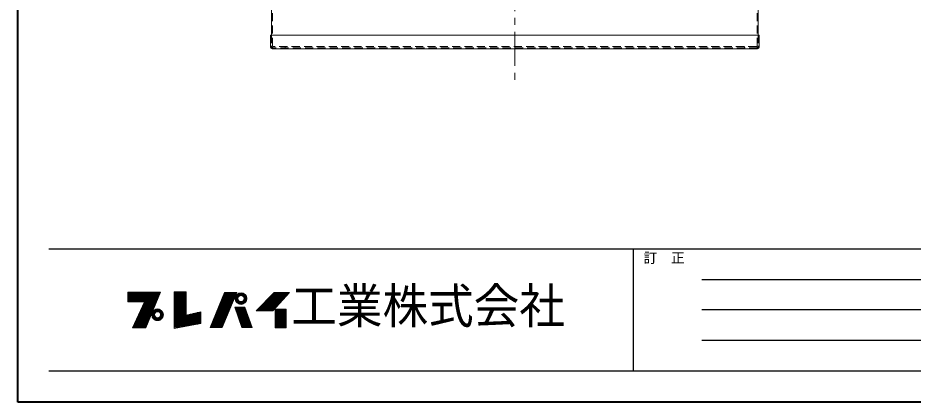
# Model space of a CAD drawing. Units: millimetres at full size, sheet at 1:10; details may follow other scales. Extents: x -2042 to 2008, y -1540 to 1270.
# Drawn here: x -2042 to -736, y -1540 to -980 of the extents above; entities that cross this region are included whole.
import ezdxf
from ezdxf.enums import TextEntityAlignment as Align

# ---------------------------------------------------------------- set-up
doc = ezdxf.new("R2010")
doc.units = ezdxf.units.MM
doc.header["$LTSCALE"] = 10
doc.linetypes.add('CHAIN1', pattern=[8, 5, -1, 1, -1])
doc.linetypes.add('DASHED1', pattern=[1.8, 1.2, -0.6])
doc.layers.add('0-0', color=4, linetype='Continuous', lineweight=9)
doc.styles.add('ＭＳ ゴシック', font='')
doc.styles.get('ＭＳ ゴシック').set_extended_font_data('MS Gothic')

msp = doc.modelspace()

# ---------------------------------------------------------------- linework, layer by layer
at = {"layer": '0-0', "color": 1, "lineweight": 40}
for p, q in [((-2042.11, -1539.59), (-2042.11, 1270.41)), ((2007.89, -1539.59), (-2042.11, -1539.59))]:
    msp.add_line(p, q, dxfattribs=at)
at = {"layer": '0-0', "linetype": 'CHAIN1'}
msp.add_line((-1317.11, -199.59), (-1317.11, -1074.59), dxfattribs=at)
at = {"layer": '0-0', "color": 7, "lineweight": 18}
for p, q in [((-1672.11, -272.79), (-1672.11, -1004.59)), ((-962.11, -272.79), (-962.11, -1004.59)), ((-1673.71, -1004.59), (-960.51, -1004.59)), ((-1673.71, -1021.99), (-1673.71, -1004.59)), ((-960.51, -1021.99), (-960.51, -1004.59)), ((-963.11, -1024.59), (-1671.11, -1024.59)), ((-1881.68, -1379.79), (-1834.27, -1379.79)), ((-1881.68, -1380.21), (-1834.45, -1380.21)), ((-1881.68, -1380.84), (-1834.71, -1380.84)), ((-1881.68, -1381.47), (-1834.97, -1381.47)), ((-1881.68, -1382.1), (-1835.23, -1382.1)), ((-1881.68, -1382.94), (-1835.57, -1382.94)), ((-1835.84, -1383.57), (-1881.68, -1383.57)), ((-1881.68, -1384.2), (-1836.1, -1384.2)), ((-1855.64, -1431.45), (-1834.01, -1379.16)), ((-1814.06, -1378.95), (-1814.06, -1432.08)), ((-1796.63, -1378.95), (-1814.06, -1378.95)), ((-1814.06, -1379.79), (-1796.63, -1379.79)), ((-1814.06, -1380.21), (-1796.63, -1380.21)), ((-1814.06, -1380.84), (-1796.63, -1380.84)), ((-1814.06, -1381.47), (-1796.63, -1381.47)), ((-1814.06, -1382.1), (-1796.63, -1382.1)), ((-1814.06, -1382.94), (-1796.63, -1382.94)), ((-1814.06, -1383.57), (-1796.63, -1383.57)), ((-1814.06, -1384.2), (-1796.63, -1384.2)), ((-1740.77, -1380), (-1761.77, -1431.03)), ((-1743.92, -1431.03), (-1722.71, -1380)), ((-1742.5, -1384.2), (-1724.46, -1384.2)), ((-1742.24, -1383.57), (-1724.2, -1383.57)), ((-1741.98, -1382.94), (-1723.93, -1382.94)), ((-1741.64, -1382.1), (-1723.58, -1382.1)), ((-1741.38, -1381.47), (-1723.34, -1381.47)), ((-1741.12, -1380.84), (-1723.06, -1380.84)), ((-1740.77, -1380), (-1722.71, -1380)), ((-1723.47, -1383.57), (-1709.78, -1383.57)), ((-1722.76, -1382.73), (-1710.48, -1382.73)), ((-1721.54, -1381.68), (-1711.7, -1381.68)), ((-1720.07, -1380.84), (-1713.17, -1380.84)), ((-1672.31, -1384.2), (-1649.75, -1384.2)), ((-1671.68, -1383.57), (-1649.17, -1383.57)), ((-1671.05, -1382.94), (-1648.58, -1382.94)), ((-1670.42, -1406.46), (-1645.85, -1380)), ((-1670.21, -1382.1), (-1647.8, -1382.1)), ((-1669.58, -1381.47), (-1647.22, -1381.47)), ((-1668.95, -1380.84), (-1646.63, -1380.84)), ((-1881.68, -1384.83), (-1836.36, -1384.83)), ((-1881.68, -1385.46), (-1836.62, -1385.46)), ((-1881.68, -1386.09), (-1836.88, -1386.09)), ((-1881.68, -1386.51), (-1837.05, -1386.51)), ((-1881.68, -1387.35), (-1837.4, -1387.35)), ((-1881.68, -1387.98), (-1837.66, -1387.98)), ((-1881.68, -1388.61), (-1837.92, -1388.61)), ((-1881.68, -1389.24), (-1838.18, -1389.24)), ((-1881.68, -1389.87), (-1838.44, -1389.87)), ((-1881.68, -1390.5), (-1838.7, -1390.5)), ((-1881.68, -1391.13), (-1838.96, -1391.13)), ((-1881.68, -1391.76), (-1839.22, -1391.76)), ((-1881.68, -1392.39), (-1839.48, -1392.39)), ((-1857.32, -1393.23), (-1881.68, -1393.23)), ((-1874.96, -1431.45), (-1857.32, -1393.23)), ((-1841.31, -1396.8), (-1858.97, -1396.8)), ((-1841.05, -1396.17), (-1858.68, -1396.17)), ((-1840.7, -1395.33), (-1858.29, -1395.33)), ((-1840.44, -1394.7), (-1858, -1394.7)), ((-1840.09, -1393.86), (-1857.61, -1393.86)), ((-1839.83, -1393.23), (-1857.32, -1393.23)), ((-1814.06, -1384.83), (-1796.63, -1384.83)), ((-1814.06, -1385.46), (-1796.63, -1385.46)), ((-1814.06, -1386.09), (-1796.63, -1386.09)), ((-1814.06, -1386.51), (-1796.63, -1386.51)), ((-1814.06, -1387.35), (-1796.63, -1387.35)), ((-1814.06, -1387.98), (-1796.63, -1387.98)), ((-1814.06, -1388.61), (-1796.63, -1388.61)), ((-1814.06, -1389.24), (-1796.63, -1389.24)), ((-1814.06, -1389.87), (-1796.63, -1389.87)), ((-1814.06, -1390.5), (-1796.63, -1390.5)), ((-1814.06, -1391.13), (-1796.63, -1391.13)), ((-1814.06, -1391.76), (-1796.63, -1391.76)), ((-1814.06, -1392.39), (-1796.63, -1392.39)), ((-1814.06, -1393.23), (-1796.63, -1393.23)), ((-1814.06, -1393.86), (-1796.63, -1393.86)), ((-1814.06, -1394.7), (-1796.63, -1394.7)), ((-1814.06, -1395.33), (-1796.63, -1395.33)), ((-1814.06, -1396.17), (-1796.63, -1396.17)), ((-1814.06, -1396.8), (-1796.63, -1396.8)), ((-1747.68, -1396.8), (-1729.69, -1396.8)), ((-1747.43, -1396.17), (-1729.43, -1396.17)), ((-1747.08, -1395.33), (-1729.08, -1395.33)), ((-1746.82, -1394.7), (-1728.82, -1394.7)), ((-1746.47, -1393.86), (-1728.47, -1393.86)), ((-1746.22, -1393.23), (-1728.21, -1393.23)), ((-1745.87, -1392.39), (-1727.86, -1392.39)), ((-1745.61, -1391.76), (-1727.6, -1391.76)), ((-1745.35, -1391.13), (-1727.34, -1391.13)), ((-1745.09, -1390.5), (-1727.08, -1390.5)), ((-1744.83, -1389.87), (-1726.81, -1389.87)), ((-1744.55, -1389.24), (-1726.55, -1389.24)), ((-1744.31, -1388.61), (-1726.29, -1388.61)), ((-1744.06, -1387.98), (-1726.03, -1387.98)), ((-1743.8, -1387.35), (-1725.77, -1387.35)), ((-1743.45, -1386.51), (-1725.42, -1386.51)), ((-1743.28, -1386.09), (-1725.24, -1386.09)), ((-1743.02, -1385.46), (-1724.98, -1385.46)), ((-1742.76, -1384.83), (-1724.72, -1384.83)), ((-1725.12, -1388.61), (-1721.12, -1388.61)), ((-1725.08, -1387.77), (-1721.04, -1387.77)), ((-1725.06, -1389.66), (-1721, -1389.66)), ((-1724.91, -1386.72), (-1720.71, -1386.72)), ((-1724.86, -1390.71), (-1720.6, -1390.71)), ((-1724.52, -1385.46), (-1719.83, -1385.46)), ((-1724.52, -1391.76), (-1719.83, -1391.76)), ((-1724.13, -1384.62), (-1718.7, -1384.62)), ((-1724.01, -1392.81), (-1718.24, -1392.81)), ((-1723.31, -1393.86), (-1709.94, -1393.86)), ((-1722.55, -1394.7), (-1710.69, -1394.7)), ((-1720.89, -1395.96), (-1712.35, -1395.96)), ((-1718.9, -1396.8), (-1714.35, -1396.8)), ((-1709.23, -1392.81), (-1715.01, -1392.81)), ((-1709.12, -1384.62), (-1714.54, -1384.62)), ((-1708.73, -1385.46), (-1713.41, -1385.46)), ((-1708.73, -1391.76), (-1713.41, -1391.76)), ((-1708.38, -1390.71), (-1712.64, -1390.71)), ((-1708.33, -1386.72), (-1712.54, -1386.72)), ((-1708.19, -1389.66), (-1712.25, -1389.66)), ((-1708.16, -1387.77), (-1712.2, -1387.77)), ((-1712.12, -1388.61), (-1708.12, -1388.61)), ((-1684.91, -1396.8), (-1661.45, -1396.8)), ((-1684.28, -1396.17), (-1660.87, -1396.17)), ((-1683.44, -1395.33), (-1660.09, -1395.33)), ((-1682.81, -1394.7), (-1659.5, -1394.7)), ((-1681.97, -1393.86), (-1658.72, -1393.86)), ((-1681.34, -1393.23), (-1658.14, -1393.23)), ((-1680.5, -1392.39), (-1657.36, -1392.39)), ((-1679.87, -1391.76), (-1656.77, -1391.76)), ((-1679.24, -1391.13), (-1656.19, -1391.13)), ((-1678.61, -1390.5), (-1655.6, -1390.5)), ((-1677.98, -1389.87), (-1655.02, -1389.87)), ((-1677.35, -1389.24), (-1654.43, -1389.24)), ((-1676.72, -1388.61), (-1653.85, -1388.61)), ((-1676.09, -1387.98), (-1653.2, -1387.98)), ((-1675.46, -1387.35), (-1652.68, -1387.35)), ((-1674.62, -1386.51), (-1651.9, -1386.51)), ((-1674.2, -1386.09), (-1651.51, -1386.09)), ((-1673.57, -1385.46), (-1650.92, -1385.46)), ((-1672.94, -1384.83), (-1650.34, -1384.83)), ((-1846.95, -1410.45), (-1865.27, -1410.45)), ((-1846.43, -1409.19), (-1864.69, -1409.19)), ((-1846, -1408.14), (-1864.2, -1408.14)), ((-1845.65, -1407.3), (-1863.82, -1407.3)), ((-1845.22, -1406.25), (-1863.33, -1406.25)), ((-1862.94, -1405.41), (-1844.87, -1405.41)), ((-1844.44, -1404.36), (-1862.46, -1404.36)), ((-1844, -1403.31), (-1861.97, -1403.31)), ((-1843.65, -1402.47), (-1861.59, -1402.47)), ((-1861.1, -1401.42), (-1843.22, -1401.42)), ((-1842.87, -1400.58), (-1860.71, -1400.58)), ((-1842.52, -1399.74), (-1860.26, -1399.74)), ((-1859.84, -1398.69), (-1842.09, -1398.69)), ((-1841.74, -1397.85), (-1859.45, -1397.85)), ((-1846.71, -1410.45), (-1842.51, -1410.45)), ((-1846.32, -1409.19), (-1841.63, -1409.19)), ((-1845.81, -1408.14), (-1840.04, -1408.14)), ((-1845.27, -1407.3), (-1831.58, -1407.3)), ((-1844.35, -1406.25), (-1832.49, -1406.25)), ((-1843.34, -1405.41), (-1833.5, -1405.41)), ((-1841.35, -1404.36), (-1835.49, -1404.36)), ((-1831.03, -1408.14), (-1836.81, -1408.14)), ((-1830.53, -1409.19), (-1835.21, -1409.19)), ((-1830.13, -1410.45), (-1834.34, -1410.45)), ((-1814.06, -1397.85), (-1796.63, -1397.85)), ((-1814.06, -1398.69), (-1796.63, -1398.69)), ((-1814.06, -1399.74), (-1796.63, -1399.74)), ((-1814.06, -1400.58), (-1796.63, -1400.58)), ((-1814.06, -1401.42), (-1796.63, -1401.42)), ((-1814.06, -1402.47), (-1796.63, -1402.47)), ((-1814.06, -1403.31), (-1796.63, -1403.31)), ((-1814.06, -1404.36), (-1796.63, -1404.36)), ((-1814.06, -1405.41), (-1796.63, -1405.41)), ((-1814.06, -1406.25), (-1796.63, -1406.25)), ((-1814.06, -1407.3), (-1796.63, -1407.3)), ((-1814.06, -1408.14), (-1796.63, -1408.14)), ((-1814.06, -1409.19), (-1796.63, -1409.19)), ((-1814.06, -1410.45), (-1796.63, -1410.45)), ((-1775, -1410.45), (-1786.29, -1410.45)), ((-1775, -1409.19), (-1780.64, -1409.19)), ((-1753.3, -1410.45), (-1735.37, -1410.45)), ((-1752.78, -1409.19), (-1734.84, -1409.19)), ((-1752.35, -1408.14), (-1734.41, -1408.14)), ((-1752.01, -1407.3), (-1734.06, -1407.3)), ((-1751.57, -1406.25), (-1733.62, -1406.25)), ((-1751.23, -1405.41), (-1733.27, -1405.41)), ((-1750.8, -1404.36), (-1732.84, -1404.36)), ((-1750.36, -1403.31), (-1732.4, -1403.31)), ((-1750.01, -1402.47), (-1732.05, -1402.47)), ((-1749.59, -1401.42), (-1731.61, -1401.42)), ((-1749.24, -1400.58), (-1731.27, -1400.58)), ((-1748.89, -1399.74), (-1730.92, -1399.74)), ((-1748.46, -1398.69), (-1730.48, -1398.69)), ((-1748.12, -1397.85), (-1730.13, -1397.85)), ((-1725.79, -1401.42), (-1711.08, -1401.42)), ((-1725.42, -1402.47), (-1710.7, -1402.47)), ((-1725.13, -1403.31), (-1710.39, -1403.31)), ((-1724.77, -1404.36), (-1710, -1404.36)), ((-1724.4, -1405.41), (-1709.61, -1405.41)), ((-1724.11, -1406.25), (-1709.3, -1406.25)), ((-1723.74, -1407.3), (-1708.92, -1407.3)), ((-1723.45, -1408.14), (-1708.61, -1408.14)), ((-1723.09, -1409.19), (-1708.22, -1409.19)), ((-1722.65, -1410.45), (-1707.75, -1410.45)), ((-1700.24, -1430.82), (-1711.16, -1401.21)), ((-1694.57, -1406.46), (-1670.42, -1406.46)), ((-1693.52, -1405.41), (-1669.45, -1405.41)), ((-1692.47, -1404.36), (-1668.47, -1404.36)), ((-1691.42, -1403.31), (-1667.5, -1403.31)), ((-1690.58, -1402.47), (-1666.72, -1402.47)), ((-1689.53, -1401.42), (-1665.74, -1401.42)), ((-1688.69, -1400.58), (-1664.96, -1400.58)), ((-1687.85, -1399.74), (-1664.18, -1399.74)), ((-1686.8, -1398.69), (-1663.21, -1398.69)), ((-1685.96, -1397.85), (-1662.43, -1397.85)), ((-1666.64, -1405.41), (-1650.68, -1405.41)), ((-1666.64, -1406.25), (-1650.68, -1406.25)), ((-1666.64, -1407.3), (-1650.68, -1407.3)), ((-1666.64, -1408.14), (-1650.68, -1408.14)), ((-1666.64, -1409.19), (-1650.68, -1409.19)), ((-1666.64, -1410.45), (-1650.68, -1410.45)), ((-1852.34, -1423.47), (-1871.28, -1423.47)), ((-1851.99, -1422.63), (-1870.89, -1422.63)), ((-1851.56, -1421.58), (-1870.41, -1421.58)), ((-1851.12, -1420.53), (-1869.92, -1420.53)), ((-1850.69, -1419.48), (-1869.44, -1419.48)), ((-1850.26, -1418.43), (-1868.95, -1418.43)), ((-1849.91, -1417.59), (-1868.56, -1417.59)), ((-1849.47, -1416.54), (-1868.08, -1416.54)), ((-1849.04, -1415.49), (-1867.6, -1415.49)), ((-1848.52, -1414.23), (-1866.98, -1414.23)), ((-1848.17, -1413.39), (-1866.63, -1413.39)), ((-1847.74, -1412.34), (-1866.14, -1412.34)), ((-1865.75, -1411.5), (-1847.39, -1411.5)), ((-1846.92, -1412.34), (-1842.92, -1412.34)), ((-1846.88, -1411.5), (-1842.84, -1411.5)), ((-1846.86, -1413.39), (-1842.8, -1413.39)), ((-1846.71, -1414.23), (-1842.51, -1414.23)), ((-1846.32, -1415.49), (-1841.63, -1415.49)), ((-1845.81, -1416.54), (-1840.04, -1416.54)), ((-1845.11, -1417.59), (-1831.74, -1417.59)), ((-1844.35, -1418.43), (-1832.49, -1418.43)), ((-1843.03, -1419.48), (-1833.81, -1419.48)), ((-1840.7, -1420.53), (-1836.15, -1420.53)), ((-1831.03, -1416.54), (-1836.81, -1416.54)), ((-1830.53, -1415.49), (-1835.21, -1415.49)), ((-1830.13, -1414.23), (-1834.34, -1414.23)), ((-1829.99, -1413.39), (-1834.05, -1413.39)), ((-1829.96, -1411.5), (-1834, -1411.5)), ((-1833.92, -1412.34), (-1829.92, -1412.34)), ((-1814.06, -1411.5), (-1796.63, -1411.5)), ((-1814.06, -1412.34), (-1796.63, -1412.34)), ((-1814.06, -1413.39), (-1775, -1413.39)), ((-1814.06, -1414.23), (-1775, -1414.23)), ((-1814.06, -1415.49), (-1775, -1415.49)), ((-1814.06, -1416.54), (-1775, -1416.54)), ((-1814.06, -1417.59), (-1775, -1417.59)), ((-1814.06, -1418.43), (-1775, -1418.43)), ((-1814.06, -1419.48), (-1775, -1419.48)), ((-1814.06, -1420.53), (-1775, -1420.53)), ((-1814.06, -1421.58), (-1775, -1421.58)), ((-1814.06, -1422.63), (-1775, -1422.63)), ((-1814.06, -1423.47), (-1775, -1423.47)), ((-1775, -1412.34), (-1794.75, -1412.34)), ((-1775, -1411.5), (-1790.99, -1411.5)), ((-1758.66, -1423.47), (-1740.78, -1423.47)), ((-1758.31, -1422.63), (-1740.43, -1422.63)), ((-1757.88, -1421.58), (-1739.99, -1421.58)), ((-1757.45, -1420.53), (-1739.56, -1420.53)), ((-1757.02, -1419.48), (-1739.12, -1419.48)), ((-1756.59, -1418.43), (-1738.68, -1418.43)), ((-1756.24, -1417.59), (-1738.34, -1417.59)), ((-1755.81, -1416.54), (-1737.9, -1416.54)), ((-1755.38, -1415.49), (-1737.46, -1415.49)), ((-1754.86, -1414.23), (-1736.94, -1414.23)), ((-1754.51, -1413.39), (-1736.59, -1413.39)), ((-1754.08, -1412.34), (-1736.15, -1412.34)), ((-1753.73, -1411.5), (-1735.8, -1411.5)), ((-1722.29, -1411.5), (-1707.37, -1411.5)), ((-1721.99, -1412.34), (-1707.06, -1412.34)), ((-1721.63, -1413.39), (-1706.67, -1413.39)), ((-1721.34, -1414.23), (-1706.36, -1414.23)), ((-1720.9, -1415.49), (-1705.89, -1415.49)), ((-1720.53, -1416.54), (-1705.51, -1416.54)), ((-1720.19, -1417.59), (-1705.12, -1417.59)), ((-1719.88, -1418.43), (-1704.81, -1418.43)), ((-1719.51, -1419.48), (-1704.42, -1419.48)), ((-1719.15, -1420.53), (-1704.04, -1420.53)), ((-1718.78, -1421.58), (-1703.65, -1421.58)), ((-1718.42, -1422.63), (-1703.26, -1422.63)), ((-1718.13, -1423.47), (-1702.95, -1423.47)), ((-1666.64, -1411.5), (-1650.68, -1411.5)), ((-1666.64, -1412.34), (-1650.68, -1412.34)), ((-1666.64, -1413.39), (-1650.68, -1413.39)), ((-1666.64, -1414.23), (-1650.68, -1414.23)), ((-1666.64, -1415.49), (-1650.68, -1415.49)), ((-1666.64, -1416.54), (-1650.68, -1416.54)), ((-1666.64, -1417.59), (-1650.68, -1417.59)), ((-1666.64, -1418.43), (-1650.68, -1418.43)), ((-1666.64, -1419.48), (-1650.68, -1419.48)), ((-1666.64, -1420.53), (-1650.68, -1420.53)), ((-1666.64, -1421.58), (-1650.68, -1421.58)), ((-1666.64, -1422.63), (-1650.68, -1422.63)), ((-1666.64, -1423.47), (-1650.68, -1423.47)), ((-1874.96, -1431.45), (-1855.64, -1431.45)), ((-1855.21, -1430.4), (-1874.48, -1430.4)), ((-1854.69, -1429.14), (-1873.9, -1429.14)), ((-1854.25, -1428.09), (-1873.41, -1428.09)), ((-1853.82, -1427.04), (-1872.93, -1427.04)), ((-1853.3, -1425.78), (-1872.34, -1425.78)), ((-1852.86, -1424.73), (-1871.86, -1424.73)), ((-1814.06, -1424.73), (-1775, -1424.73)), ((-1814.06, -1425.78), (-1779.6, -1425.78)), ((-1814.06, -1427.04), (-1786.49, -1427.04)), ((-1814.06, -1428.09), (-1792.23, -1428.09)), ((-1814.06, -1429.14), (-1797.98, -1429.14)), ((-1814.06, -1430.4), (-1804.87, -1430.4)), ((-1743.92, -1431.03), (-1761.77, -1431.03)), ((-1761.51, -1430.4), (-1743.66, -1430.4)), ((-1760.99, -1429.14), (-1743.14, -1429.14)), ((-1760.56, -1428.09), (-1742.7, -1428.09)), ((-1760.13, -1427.04), (-1742.26, -1427.04)), ((-1759.61, -1425.78), (-1741.74, -1425.78)), ((-1759.18, -1424.73), (-1741.3, -1424.73)), ((-1717.69, -1424.73), (-1702.49, -1424.73)), ((-1717.25, -1425.78), (-1702.1, -1425.78)), ((-1716.88, -1427.04), (-1701.64, -1427.04)), ((-1716.52, -1428.09), (-1701.25, -1428.09)), ((-1716.16, -1429.14), (-1700.86, -1429.14)), ((-1715.72, -1430.4), (-1700.4, -1430.4)), ((-1715.57, -1430.82), (-1700.24, -1430.82)), ((-1666.64, -1424.73), (-1650.68, -1424.73)), ((-1666.64, -1425.78), (-1650.68, -1425.78)), ((-1666.64, -1427.04), (-1650.68, -1427.04)), ((-1666.64, -1428.09), (-1650.68, -1428.09)), ((-1666.64, -1429.14), (-1650.68, -1429.14)), ((-1666.64, -1430.4), (-1650.68, -1430.4))]:
    msp.add_line(p, q, dxfattribs=at)
at = {"layer": '0-0', "linetype": 'DASHED1'}
for p, q in [((-1670.51, -1020.39), (-1670.51, -272.79)), ((-963.71, -1020.39), (-963.71, -272.79)), ((-1672.11, -1004.59), (-1672.11, -1021.99)), ((-962.11, -1004.59), (-962.11, -1021.99)), ((-963.11, -1022.99), (-1671.11, -1022.99)), ((-964.71, -1021.39), (-1669.51, -1021.39)), ((-1652.11, -1021.39), (-1652.11, -1022.99)), ((-982.11, -1021.39), (-982.11, -1022.99))]:
    msp.add_line(p, q, dxfattribs=at)
at = {"layer": '0-0', "color": 6, "lineweight": 25}
for p, q in [((-1997.11, -1316.02), (1962.89, -1316.02)), ((-1144.25, -1316.02), (-1144.25, -1494.59)), ((-1044.25, -1360.67), (-115.68, -1360.67)), ((-115.68, -1405.31), (-1044.25, -1405.31)), ((-115.68, -1449.95), (-1044.25, -1449.95)), ((1962.89, -1494.59), (-1997.11, -1494.59))]:
    msp.add_line(p, q, dxfattribs=at)
at = {"layer": '0-0', "color": 7, "lineweight": 18}
for points in [[(-1881.68, -1393.23), (-1881.68, -1379.16), (-1834.01, -1379.16)], [(-1814.06, -1432.08), (-1775, -1424.94), (-1775, -1407.93), (-1796.63, -1412.76), (-1796.63, -1378.95)], [(-1694.57, -1406.46), (-1668.11, -1380), (-1645.85, -1380)], [(-1715.57, -1430.82), (-1725.86, -1401.21), (-1711.16, -1401.21)]]:
    msp.add_lwpolyline(points, dxfattribs=at)
msp.add_lwpolyline([(-1666.64, -1404.36), (-1666.64, -1431.45), (-1650.68, -1431.45), (-1650.68, -1404.36)], close=True, dxfattribs=at)
for centre, radius in [((-1716.62, -1388.61), 8.5), ((-1716.62, -1388.61), 4.5), ((-1838.42, -1412.34), 8.5), ((-1838.42, -1412.34), 4.5)]:
    msp.add_circle(centre, radius, dxfattribs=at)
for centre, start, end in [((-1671.11, -1021.99), 180, 270), ((-963.11, -1021.99), 270, 0)]:
    msp.add_arc(centre, 2.6, start, end, dxfattribs=at)
at = {"layer": '0-0', "linetype": 'DASHED1'}
for centre, radius, start, end in [((-1669.51, -1020.39), 2.6, 180, 270), ((-1671.11, -1021.99), 1, 180, 270), ((-1671.11, -1021.99), 1, 180, 270), ((-1669.51, -1020.39), 1, 180, 270), ((-1669.51, -1020.39), 1, 180, 270), ((-964.71, -1020.39), 1, 270, 0), ((-964.71, -1020.39), 1, 270, 0), ((-964.71, -1020.39), 2.6, 270, 0), ((-963.11, -1021.99), 1, 270, 0), ((-963.11, -1021.99), 1, 270, 0)]:
    msp.add_arc(centre, radius, start, end, dxfattribs=at)

# ---------------------------------------------------------------- texts
at = {"layer": '0-0', "color": 7, "style": 'ＭＳ ゴシック'}
msp.add_text('訂\u3000正', height=14.66, dxfattribs=at).set_placement((-1129.25, -1341.02), align=Align.BOTTOM_LEFT)
at = {"layer": '0-0', "color": 7, "style": 'ＭＳ ゴシック', "width": 0.95}
msp.add_text('工業株式会社', height=51.32, dxfattribs=at).set_placement((-1643.18, -1440.31), align=Align.BOTTOM_LEFT)

doc.saveas('drawing.dxf')
